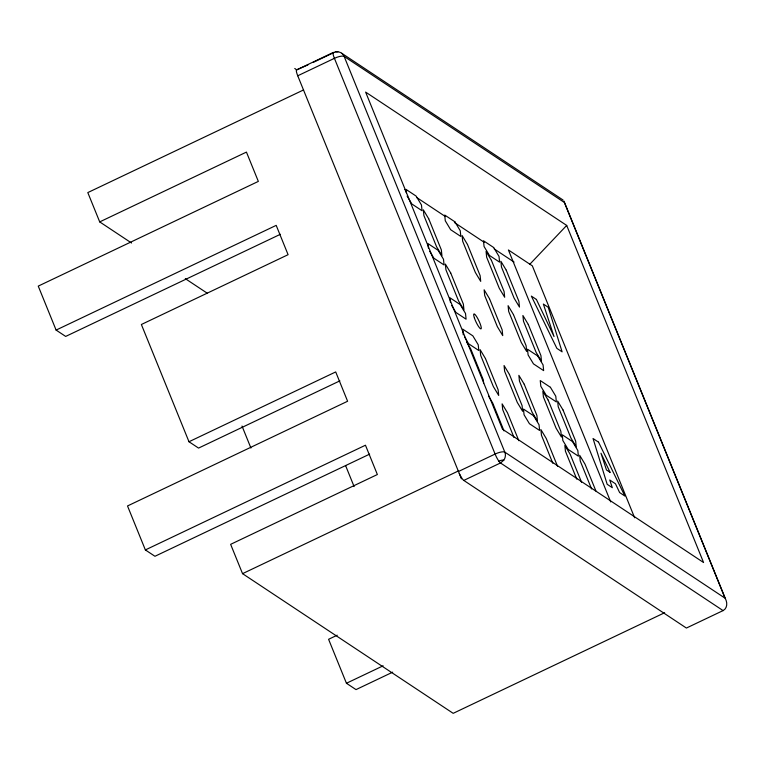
<?xml version="1.0" encoding="UTF-8"?>
<svg xmlns="http://www.w3.org/2000/svg" width="765" height="765" viewBox="0 0 765 765"><rect width="100%" height="100%" fill="white"/><g stroke="black" fill="none" stroke-linecap="round" stroke-linejoin="round"><path stroke-width="1.15" d="M563.958 201.099L726.186 600.611C727.467 604.14 726.712 608.797 723.078 610.594L500.473 462.968L498.876 461.199A8.272 1.549 64.6 0 1 495.098 454.056L334.42 58.331A8.272 1.549 64.6 0 1 333.033 52.785L333.836 52.594L313.334 62.348M335.835 51.944L337.901 51.829A8.272 7.755 -56.5 0 1 344.145 56.428L504.833 452.153A8.272 7.755 -56.5 0 1 503.743 460.243L500.473 462.968L463.791 480.42A8.272 1.549 64.6 0 1 459.277 473.459L297.738 75.783A8.272 1.549 64.6 0 1 296.638 69.883L294.764 68.458M529.906 264.164L566.693 225.426L365.622 92.096L502.5 429.194L703.571 562.524L566.693 225.426M333.32 52.431L296.638 69.883L307.941 64.91M297.738 75.783L334.42 58.331A8.272 2.419 -22.1 0 1 344.145 56.428L564.36 202.467L725.048 598.182L504.833 452.153A8.272 2.419 -22.1 0 0 495.098 454.056L458.426 471.508M303.581 89.926L87.803 192.589L99.708 221.898L131.561 243.021M99.708 221.898L246.435 152.092L258.341 181.401L38.25 286.11L56.103 330.078L65.675 336.428L280.373 234.291M56.103 330.078L276.194 225.369L288.089 254.688L141.372 324.494L188.984 441.74L198.556 448.089L339.88 380.855M188.984 441.74L335.701 371.933L347.606 401.252L127.516 505.961L145.369 549.93L154.951 556.279L369.638 454.133M145.369 549.93L365.46 445.22L377.365 474.53L230.638 544.336L242.543 573.654L453.186 713.334L664.642 612.727M242.543 573.654L458.311 470.991M337.222 635.189L328.587 639.291L346.44 683.26L356.012 689.609L392.694 672.158M346.44 683.26L383.122 665.808M723.078 610.594L686.396 628.046L463.791 480.42M341.678 53.234L563.088 200.057M404.714 189.567L406.703 190.887M416.648 197.475L445.479 216.6M454.42 222.529L484.245 242.304M494.18 248.893L514.07 262.079M185.312 278.661L207.21 293.186M407.104 196.07L411.876 203.987L422.051 210.738L421.467 205.001L416.103 196.079L405.928 189.338L406.272 192.78M429.72 251.283L433.898 258.216L444.073 264.967L443.49 259.23L438.116 250.308L427.941 243.566L428.41 248.156M451.742 305.512L455.921 312.445L466.086 319.196L465.512 313.449L460.138 304.537L449.963 297.795L450.432 302.385M464.46 336.849L468.639 343.781L478.814 350.523L478.23 344.786L472.856 335.864L462.691 329.122L463.265 334.86M466.468 341.792L470.647 348.725L483.289 379.87L483.643 383.313M488.491 396.021L492.67 402.954L504.001 430.877M634.644 517.79L532.335 265.838L508.4 249.973L610.709 501.917M595.945 491.053L585.034 464.212L579.669 455.29L580.252 461.037L591.594 488.959M581.563 482.304L570.221 454.381L564.847 445.469L565.431 451.207L576.772 479.129M557.599 466.421L546.258 438.498L540.893 429.576L541.477 435.323L552.808 463.246M518.823 440.697L507.482 412.775L502.117 403.863L502.701 409.6L514.032 437.523M345.579 465.569L354.109 486.588M241.998 426.038L250.92 448.032M459.277 473.459L461.4 478.833M498.876 461.199A4.131 1.205 -22.1 0 1 503.743 460.243M333.033 52.785A4.131 1.205 -22.1 0 1 337.901 51.829M454.879 221.793L444.704 215.051L445.287 220.789L450.652 229.71L460.826 236.452L460.243 230.714L454.879 221.793M493.655 247.506L483.48 240.765L484.063 246.502L489.428 255.424L499.602 262.166L499.019 256.428L493.655 247.506M536.389 299.44L531.359 296.103L556.882 348.371L562.103 351.833L548.247 307.3L543.36 304.059L554.032 336.571L536.389 299.44M537.69 355.964L527.515 349.223L528.099 354.96L533.473 363.872L543.647 370.623L543.064 364.886L537.69 355.964M550.418 387.3L540.243 380.549L540.826 386.287L546.191 395.209L556.365 401.95L555.782 396.213L550.418 387.3M598.536 442.151L593.047 438.517L607.171 484.293L612.306 487.697L609.753 479.999L615.471 483.786L619.621 492.545L624.89 496.045L598.536 442.151M533.654 415.806L523.48 409.065L524.063 414.802L529.437 423.724L539.612 430.466L539.029 424.728L533.654 415.806M572.43 441.529L562.265 434.778L562.839 440.516L568.213 449.438L578.388 456.179L577.805 450.442L572.43 441.529M610.049 472.311L606.473 469.949L600.974 453.215L610.049 472.311M506.258 270.188L500.884 261.276L501.467 267.014L514.118 298.159L519.483 307.081L518.899 301.334L506.258 270.188M491.436 260.368L486.071 251.456L486.655 257.193L499.296 288.338L504.671 297.25L504.087 291.513L491.436 260.368M528.28 324.417L522.906 315.505L523.49 321.243L536.131 352.388L541.505 361.31L540.922 355.562L528.28 324.417M513.458 314.597L508.094 305.675L508.668 311.422L521.319 342.567L526.683 351.479L526.11 345.742L513.458 314.597M467.482 244.475L462.108 235.563L462.691 241.3L475.342 272.445L480.707 281.367L480.124 275.62L467.482 244.475M563.021 409.983L557.647 401.061L558.23 406.808L570.881 437.953L576.246 446.865L575.663 441.128L563.021 409.983M489.495 298.704L484.13 289.792L484.714 295.529L497.355 326.674L502.729 335.596L502.146 329.849L489.495 298.704M548.199 400.152L542.834 391.24L543.418 396.978L556.059 428.123L561.433 437.035L560.85 431.297L548.199 400.152M428.706 218.761L423.332 209.849L423.915 215.587L436.566 246.732L441.931 255.653L441.348 249.906L428.706 218.761M524.245 384.269L518.871 375.347L519.454 381.094L532.096 412.239L537.47 421.152L536.887 415.414L524.245 384.269M450.719 272.99L445.354 264.078L445.938 269.816L458.579 300.961L463.953 309.882L463.37 304.135L450.719 272.99M509.423 374.439L504.059 365.527L504.632 371.264L517.283 402.409L522.648 411.321L522.074 405.584L509.423 374.439M485.459 358.546L480.095 349.634L480.678 355.381L493.32 386.516L498.694 395.438L498.111 389.691L485.459 358.546M474.396 317.963A8.272 1.549 64.6 0 0 480.975 328.883A8.272 1.549 64.6 0 0 477.064 317.332A8.272 1.549 64.6 0 0 474.396 317.963"/></g></svg>
